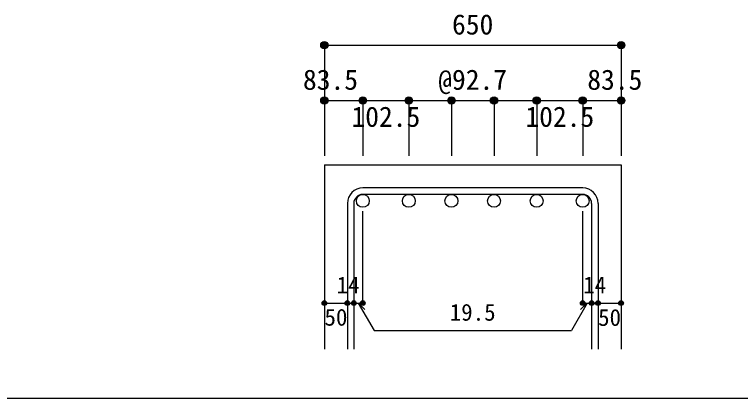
# Model space of a CAD drawing. Units: millimetres at full size, sheet at 1:20. Extents: x -3982 to 3969, y -2797 to 2801.
# Drawn here: x -628 to 950, y -2797 to -1963 of the extents above; entities that cross this region are included whole.
import ezdxf
from ezdxf.enums import TextEntityAlignment as Align

# ---------------------------------------------------------------- set-up
doc = ezdxf.new("R2010")
doc.units = ezdxf.units.MM
doc.header["$LTSCALE"] = 20
doc.header["$PDMODE"] = 32
doc.header["$PDSIZE"] = 10
for name, color, linetype in [('6-1_躯体線', 2, 'Continuous'), ('6-5_梁主筋', 7, 'Continuous'), ('6-6_S.T.P.', 7, 'Continuous'), ('6-D_寸法', 4, 'Continuous'), ('F-0_枠', 6, 'Continuous')]:
    doc.layers.add(name, color=color, linetype=linetype)
doc.styles.add('ＭＳ ゴシック', font='')
doc.styles.get('ＭＳ ゴシック').set_extended_font_data('MS Gothic')

msp = doc.modelspace()

# ---------------------------------------------------------------- linework, layer by layer
at = {"layer": '6-1_躯体線'}
for p, q in [((45.79, -2289.67), (45.79, -2689.67)), ((45.79, -2289.67), (690.79, -2289.67)), ((690.79, -2289.67), (690.79, -2689.67))]:
    msp.add_line(p, q, dxfattribs=at)
at = {"layer": '6-5_梁主筋', "color": 3}
for centre in [(129.29, -2367.67), (229.29, -2367.67), (321.96, -2367.67), (414.62, -2367.67), (507.29, -2367.67), (607.29, -2367.67)]:
    msp.add_circle(centre, 14, dxfattribs=at)
at = {"layer": '6-6_S.T.P.'}
for p, q in [((607.29, -2339.67), (129.29, -2339.67)), ((607.29, -2353.67), (129.29, -2353.67)), ((95.79, -2373.17), (95.79, -2689.67)), ((109.79, -2373.17), (109.79, -2689.67)), ((626.79, -2373.17), (626.79, -2689.67)), ((640.79, -2373.17), (640.79, -2689.67))]:
    msp.add_line(p, q, dxfattribs=at)
for centre, radius, start, end in [((129.29, -2373.17), 33.5, 90, 180), ((607.29, -2373.17), 33.5, 0, 90), ((129.29, -2373.17), 19.5, 90, 180), ((607.29, -2373.17), 19.5, 0, 90)]:
    msp.add_arc(centre, radius, start, end, dxfattribs=at)
at = {"layer": '6-D_寸法'}
for p, q in [((45.79, -2029.67), (45.79, -2149.67)), ((45.79, -2029.67), (690.79, -2029.67)), ((690.79, -2029.67), (690.79, -2149.67)), ((45.79, -2149.67), (45.79, -2269.67)), ((45.79, -2149.67), (347.72, -2149.67)), ((129.29, -2149.67), (129.29, -2269.67)), ((229.29, -2149.67), (229.29, -2269.67)), ((321.96, -2149.67), (321.96, -2269.67)), ((321.96, -2149.67), (607.29, -2149.67)), ((414.62, -2149.67), (414.62, -2269.67)), ((507.29, -2149.67), (507.29, -2269.67)), ((607.29, -2149.67), (607.29, -2269.67)), ((607.29, -2149.67), (690.79, -2149.67)), ((690.79, -2149.67), (690.79, -2269.67)), ((129.29, -2589.67), (129.29, -2390.34)), ((607.29, -2589.67), (607.29, -2390.34)), ((45.79, -2589.67), (95.79, -2589.67)), ((95.79, -2589.67), (129.29, -2589.67)), ((119.54, -2589.67), (133.68, -2603.81)), ((119.54, -2589.67), (153.76, -2648.95)), ((617.04, -2589.67), (582.82, -2648.95)), ((617.04, -2589.67), (602.9, -2603.81)), ((607.29, -2589.67), (690.79, -2589.67)), ((626.79, -2589.67), (640.79, -2589.67)), ((153.76, -2648.95), (582.82, -2648.95))]:
    msp.add_line(p, q, dxfattribs=at)
msp.add_lwpolyline([(690.79, -2029.67), (690.79, -2149.67), (690.79, -2269.67)], dxfattribs=at)
for centre, radius in [((45.79, -2029.67), 8), ((45.79, -2029.67), 7.2), ((45.79, -2029.67), 6.4), ((45.79, -2029.67), 5.6), ((45.79, -2029.67), 4.8), ((45.79, -2029.67), 4), ((45.79, -2029.67), 3.2), ((45.79, -2029.67), 2.4), ((45.79, -2029.67), 1.6), ((45.79, -2029.67), 0.8), ((690.79, -2029.67), 8), ((690.79, -2029.67), 7.2), ((690.79, -2029.67), 6.4), ((690.79, -2029.67), 5.6), ((690.79, -2029.67), 4.8), ((690.79, -2029.67), 4), ((690.79, -2029.67), 3.2), ((690.79, -2029.67), 2.4), ((690.79, -2029.67), 1.6), ((690.79, -2029.67), 0.8), ((45.79, -2149.67), 8), ((45.79, -2149.67), 7.2), ((45.79, -2149.67), 6.4), ((45.79, -2149.67), 5.6), ((45.79, -2149.67), 4.8), ((45.79, -2149.67), 4), ((129.29, -2149.67), 8), ((129.29, -2149.67), 7.2), ((129.29, -2149.67), 6.4), ((129.29, -2149.67), 5.6), ((129.29, -2149.67), 4.8), ((129.29, -2149.67), 4), ((229.29, -2149.67), 8), ((229.29, -2149.67), 7.2), ((229.29, -2149.67), 6.4), ((229.29, -2149.67), 5.6), ((229.29, -2149.67), 4.8), ((229.29, -2149.67), 4), ((321.96, -2149.67), 8), ((321.96, -2149.67), 7.2), ((321.96, -2149.67), 6.4), ((321.96, -2149.67), 5.6), ((321.96, -2149.67), 4.8), ((321.96, -2149.67), 4), ((414.62, -2149.67), 8), ((414.62, -2149.67), 7.2), ((414.62, -2149.67), 6.4), ((414.62, -2149.67), 5.6), ((414.62, -2149.67), 4.8), ((414.62, -2149.67), 4), ((507.29, -2149.67), 8), ((507.29, -2149.67), 7.2), ((507.29, -2149.67), 6.4), ((507.29, -2149.67), 5.6), ((507.29, -2149.67), 4.8), ((507.29, -2149.67), 4), ((607.29, -2149.67), 8), ((607.29, -2149.67), 7.2), ((607.29, -2149.67), 6.4), ((607.29, -2149.67), 5.6), ((607.29, -2149.67), 4.8), ((607.29, -2149.67), 4), ((690.79, -2149.67), 8), ((690.79, -2149.67), 7.2), ((690.79, -2149.67), 6.4), ((690.79, -2149.67), 5.6), ((690.79, -2149.67), 4.8), ((690.79, -2149.67), 4), ((45.79, -2149.67), 3.2), ((45.79, -2149.67), 2.4), ((45.79, -2149.67), 1.6), ((45.79, -2149.67), 0.8), ((129.29, -2149.67), 3.2), ((129.29, -2149.67), 2.4), ((129.29, -2149.67), 1.6), ((129.29, -2149.67), 0.8), ((229.29, -2149.67), 3.2), ((229.29, -2149.67), 2.4), ((229.29, -2149.67), 1.6), ((229.29, -2149.67), 0.8), ((321.96, -2149.67), 3.2), ((321.96, -2149.67), 2.4), ((321.96, -2149.67), 1.6), ((321.96, -2149.67), 0.8), ((414.62, -2149.67), 3.2), ((414.62, -2149.67), 2.4), ((414.62, -2149.67), 1.6), ((414.62, -2149.67), 0.8), ((507.29, -2149.67), 3.2), ((507.29, -2149.67), 2.4), ((507.29, -2149.67), 1.6), ((507.29, -2149.67), 0.8), ((607.29, -2149.67), 3.2), ((607.29, -2149.67), 2.4), ((607.29, -2149.67), 1.6), ((607.29, -2149.67), 0.8), ((690.79, -2149.67), 3.2), ((690.79, -2149.67), 2.4), ((690.79, -2149.67), 1.6), ((690.79, -2149.67), 0.8), ((45.79, -2589.67), 4), ((45.79, -2589.67), 3.6), ((45.79, -2589.67), 3.2), ((45.79, -2589.67), 2.8), ((45.79, -2589.67), 2.4), ((45.79, -2589.67), 2), ((95.79, -2589.67), 4), ((95.79, -2589.67), 3.6), ((95.79, -2589.67), 3.2), ((95.79, -2589.67), 2.8), ((95.79, -2589.67), 2.4), ((95.79, -2589.67), 2), ((109.79, -2589.67), 4), ((109.79, -2589.67), 3.6), ((109.79, -2589.67), 3.2), ((109.79, -2589.67), 2.8), ((109.79, -2589.67), 2.4), ((109.79, -2589.67), 2), ((129.29, -2589.67), 4), ((129.29, -2589.67), 3.6), ((129.29, -2589.67), 3.2), ((129.29, -2589.67), 2.8), ((129.29, -2589.67), 2.4), ((129.29, -2589.67), 2), ((607.29, -2589.67), 4), ((607.29, -2589.67), 3.6), ((607.29, -2589.67), 3.2), ((607.29, -2589.67), 2.8), ((607.29, -2589.67), 2.4), ((607.29, -2589.67), 2), ((626.79, -2589.67), 4), ((626.79, -2589.67), 3.6), ((626.79, -2589.67), 3.2), ((626.79, -2589.67), 2.8), ((626.79, -2589.67), 2.4), ((626.79, -2589.67), 2), ((640.79, -2589.67), 4), ((640.79, -2589.67), 3.6), ((640.79, -2589.67), 3.2), ((640.79, -2589.67), 2.8), ((640.79, -2589.67), 2.4), ((640.79, -2589.67), 2), ((690.79, -2589.67), 4), ((690.79, -2589.67), 3.6), ((690.79, -2589.67), 3.2), ((690.79, -2589.67), 2.8), ((690.79, -2589.67), 2.4), ((690.79, -2589.67), 2), ((45.79, -2589.67), 1.6), ((45.79, -2589.67), 1.2), ((45.79, -2589.67), 0.8), ((45.79, -2589.67), 0.4), ((95.79, -2589.67), 1.6), ((95.79, -2589.67), 1.2), ((95.79, -2589.67), 0.8), ((95.79, -2589.67), 0.4), ((109.79, -2589.67), 1.6), ((109.79, -2589.67), 1.2), ((109.79, -2589.67), 0.8), ((109.79, -2589.67), 0.4), ((129.29, -2589.67), 1.6), ((129.29, -2589.67), 1.2), ((129.29, -2589.67), 0.8), ((129.29, -2589.67), 0.4), ((607.29, -2589.67), 1.6), ((607.29, -2589.67), 1.2), ((607.29, -2589.67), 0.8), ((607.29, -2589.67), 0.4), ((626.79, -2589.67), 1.6), ((626.79, -2589.67), 1.2), ((626.79, -2589.67), 0.8), ((626.79, -2589.67), 0.4), ((640.79, -2589.67), 1.6), ((640.79, -2589.67), 1.2), ((640.79, -2589.67), 0.8), ((640.79, -2589.67), 0.4), ((690.79, -2589.67), 1.6), ((690.79, -2589.67), 1.2), ((690.79, -2589.67), 0.8), ((690.79, -2589.67), 0.4)]:
    msp.add_circle(centre, radius, dxfattribs=at)
at = {"layer": '6-D_寸法', "color": 7}
for p in [(45.79, -2029.67), (690.79, -2029.67), (45.79, -2149.67), (129.29, -2149.67), (229.29, -2149.67), (321.96, -2149.67), (414.62, -2149.67), (507.29, -2149.67), (607.29, -2149.67), (690.79, -2149.67), (45.79, -2589.67), (95.79, -2589.67), (109.79, -2589.67), (129.29, -2589.67), (607.29, -2589.67), (626.79, -2589.67), (640.79, -2589.67), (690.79, -2589.67)]:
    msp.add_point(p, dxfattribs=at)
at = {"layer": 'F-0_枠'}
msp.add_line((3969.4, -2796.83), (-3981.92, -2796.83), dxfattribs=at)

# ---------------------------------------------------------------- texts
at = {"layer": '6-D_寸法', "style": 'ＭＳ ゴシック'}
for s, height, p in [('650', 43.99, (323.29, -2019.67)), ('@92.7', 43.99, (293.29, -2139.67)), ('83.5', 43.99, (-0.71, -2139.67)), ('83.5', 43.99, (617.29, -2139.67)), ('102.5', 43.99, (104.66, -2220.11)), ('102.5', 43.99, (482.8, -2220.11)), ('14', 36.66, (72.48, -2579.6)), ('14', 36.66, (608.4, -2579.67)), ('50', 36.66, (46.04, -2649.77)), ('19.5', 36.66, (318.29, -2638.95)), ('50', 36.66, (640.79, -2650.22))]:
    msp.add_text(s, height=height, dxfattribs=at).set_placement(p, align=Align.BOTTOM_LEFT)

doc.saveas('drawing.dxf')
